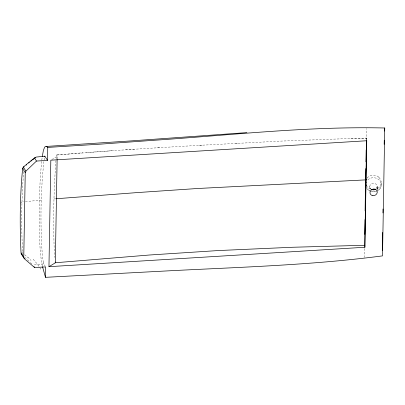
<?xml version="1.0" encoding="UTF-8"?>
<svg xmlns="http://www.w3.org/2000/svg" width="405" height="405" viewBox="0 0 405 405"><rect width="100%" height="100%" fill="white"/><g stroke="black" fill="none" stroke-linecap="round" stroke-linejoin="round"><path stroke-width="0.3" stroke-dasharray="2.02 1.52" d="M364.687 248.554L364.677 257.377M57.13 158.856L57.176 156.335L56.649 155.014L57.196 154.963M43.887 161.585C40.571 192.608 40.12 224 42.343 255.12A27.368 6.834 83.8 0 0 42.449 256.107L42.793 258.795A16.853 4.207 83.8 0 0 43.441 262.506M366.424 140.049L366.814 128.886A24.249 0.42 -89.5 0 1 366.834 128.542M366.596 140.181L366.662 138.12M377.146 186.604L376.868 187.824L376.027 188.938A3.68 3.316 -1.5 0 0 376.108 184.25A3.68 3.316 -1.5 0 0 370.904 184.204A3.68 3.316 -1.5 0 0 370.823 188.892L370.023 187.758L369.785 186.538L369.866 189.692M23.703 171.604C21.505 197.574 21.262 223.702 22.432 249.733A59.829 15.36 83.7 0 0 22.594 252.381L23.277 253.262M55.961 160.537C53.602 191.484 53.101 222.603 54.386 253.616A27.677 4.45 86.5 0 0 54.467 254.826L54.67 257.448M41.669 161.413L40.768 171.436A194.273 48.504 83.8 0 0 40.49 175.335L40.029 183.303A222.608 55.581 83.8 0 0 39.422 200.075L39.361 203.133A241.993 60.416 83.8 0 0 39.25 215.652C39.396 230.992 39.275 246.422 41.518 261.635A23.029 5.751 83.8 0 0 42.181 265.214L42.333 265.913M56.128 158.902L56.634 155.11M41.806 160.193L42.1 157.803M44.125 159.929L44.545 157.505M20.488 203.234L22.007 202.004L23.9 201.806M377.617 190.715C380.568 189.16 381.814 185.611 381.216 182.432M51.88 159.535L57.176 156.335M21.587 252.978L22.614 252.634M376.199 191.357L374.002 191.808L371.137 191.535M34.309 264.86L43.75 263.888L45.066 265.948M25.404 201.649L41.3 200.085M56.649 155.014L113.456 150.599M57.378 154.948L83.015 152.771M54.032 198.936L55.151 198.835M86.417 152.508L135.174 149.172M125.798 149.779L161.079 147.562M157.616 147.769L202.702 145.132M199.235 145.329L282.093 141.051L350.857 138.49L366.667 138.09L366.738 140.748M235.518 143.345L237.826 143.223M350.857 138.49L366.667 138.09M369.694 191.008L366.768 188.563A7.867 7.077 -1.5 0 0 378.28 190.289A7.867 7.077 -1.5 0 0 379.065 179.795A7.867 7.077 -1.5 0 0 367.391 180.23M24.745 254.669L27.616 257.509M43.75 263.888L43.441 262.501M377.187 188.112L377.176 187.814L377.227 189.469M33.154 259.215A20.058 4.106 47.8 0 1 41.3 269.877M24.766 257.312A49 6.429 44.3 0 1 26.816 259.205L27.003 259.377A27.985 3.67 44.3 0 1 29.028 261.296M30.365 262.587A17.962 2.359 44.3 0 1 32.01 264.232M27.737 256.942A28.299 7.528 48 0 1 31.058 260.425M378.943 177.42A7.867 7.194 4.3 0 1 376.984 188.846M370.615 189.13A7.867 7.194 4.3 0 1 366.743 186.229M378.64 177.051A7.862 7.133 -4 0 1 379.004 177.365M378.67 177.02A7.867 7.118 -3.3 0 0 368.246 176.955A7.862 7.128 0.5 0 0 367.882 177.269M367.046 178.175A7.857 7.143 1.2 0 1 367.907 177.289M377.227 189.616L377.136 186.305L377.227 189.616"/><path stroke-width="0.61" d="M382.522 250.396L382.679 232.379M364.814 234.404L364.991 219.566M365.113 210.878L365.143 208.494A225.074 3.888 -89.5 0 1 365.305 197.569L365.396 191.494M382.927 212.959L382.983 208.99M47.749 147.415L100.987 144.104L154.254 140.267C230.971 135.123 307.739 126.168 384.75 127.995L382.517 255.884C312.042 265.143 240.808 267.133 169.892 270.768L45.481 277.329L45.664 266.885L34.617 267.568L24.386 258.755L23.763 257.372L25.242 172.611L25.915 171.148L36.48 161.058L47.522 160.38L47.749 147.415A17.476 4.364 83.8 0 0 47.112 146.812L46.099 146.448L45.284 146.62A17.334 4.328 83.8 0 0 44.55 147.38L43.396 150.417L42.252 156.654M48.959 266.682L50.822 160.177L366.738 140.748L364.875 247.258L48.959 266.682L55.318 262.845L57.12 159.484M365.512 184.336L365.533 183.156A7.872 7.194 -3.4 0 1 365.563 181.43L365.791 168.612M365.923 161.833L366.181 149.86M384.163 144.307L384.269 140.211M366.383 141.527L366.409 140.54M366.581 140.667L364.859 241.248A38.379 0.663 -89.5 0 0 364.849 242.084L364.834 243.699A25.712 0.446 -89.5 0 0 364.824 245.283L364.875 247.258M384.558 131.083L384.659 129.003A24.3 0.42 -89.5 0 1 384.73 128.122L384.75 127.995M44.742 156.563L44.834 156.168L36.126 157.074L35.503 157.535M22.143 253.57L21.673 254.502L24.386 258.755M23.414 167.71L22.645 168.536C19.936 195.711 19.749 223.099 20.898 250.366A57.404 14.332 83.8 0 0 21.055 252.912L21.673 254.502L22.908 255.616M26.249 165.093L26.593 164.794M28.669 163.033L29.362 162.451M30.79 161.266L31.868 160.385M35.022 157.727L34.749 157.889M34.703 157.915L34.536 158.016A61.17 29.626 -49.9 0 0 31.661 160.162L23.298 167.052L22.645 168.536L25.242 172.611M24.178 166.88L23.298 167.052L25.915 171.148M55.181 262.04L55.282 262.764L149.496 255.003L218.077 250.568L292.243 247.268L364.824 245.283M55.855 198.774L136.728 192.618L197.438 188.507L365.715 179.881M46.099 146.448L129.423 141.011L246.847 132.612M44.834 156.168L47.522 160.38M34.536 158.016L36.48 161.058M34.02 266.627L34.617 267.568M21.07 253.15L23.763 257.372M45.481 277.329L42.49 266.611M365.568 181.43A7.857 7.143 1.2 0 1 366.358 179.177M32.587 159.924A60.446 21.647 -47.5 0 1 35.488 157.661M366.059 187.287A7.867 7.077 -1.5 0 1 366.15 182.078M375.739 189.165A3.68 3.316 -1.5 0 1 371.405 189.327M375.531 189.358A7.867 7.194 4.3 0 1 372.089 189.505M366.414 185.713A7.867 7.194 4.3 0 1 365.548 183.156M372.904 195.655A3.706 3.28 -21.6 0 0 377.08 191.003A3.706 3.28 -21.6 0 0 370.879 190.34A3.706 3.28 -21.6 0 0 372.904 195.655"/></g></svg>
